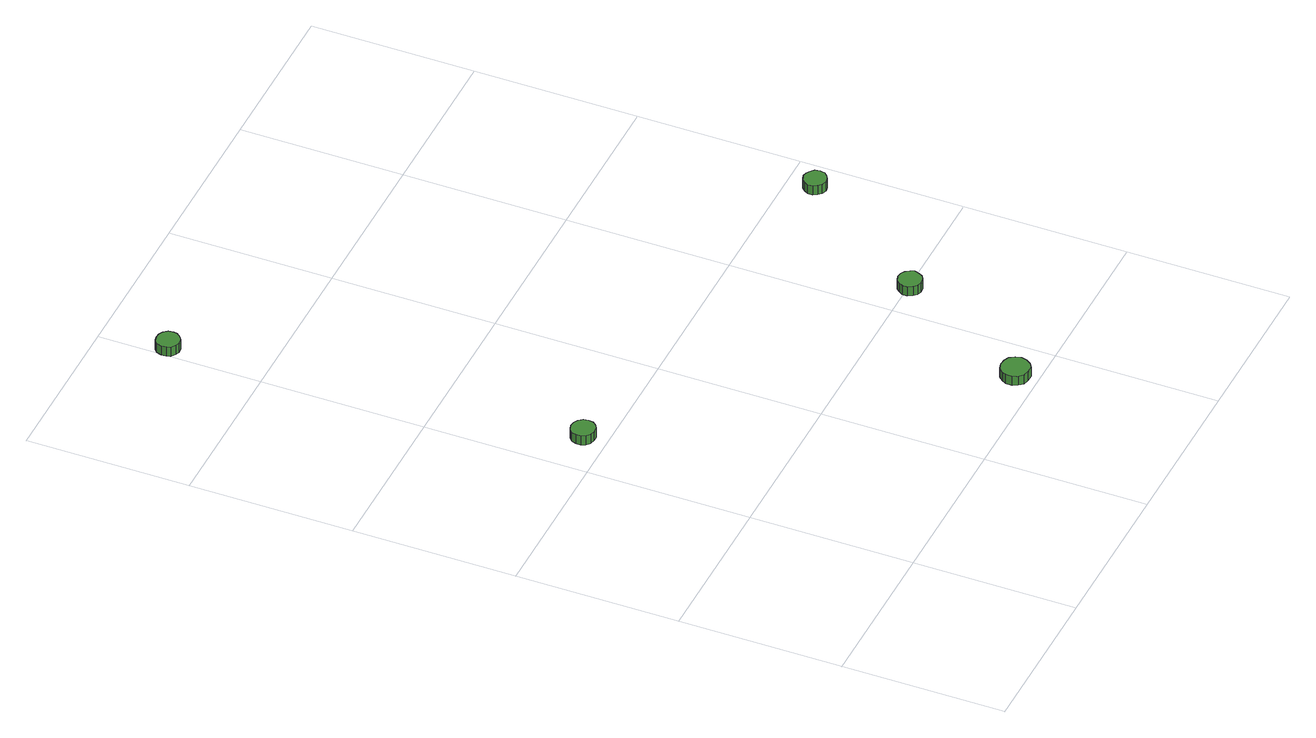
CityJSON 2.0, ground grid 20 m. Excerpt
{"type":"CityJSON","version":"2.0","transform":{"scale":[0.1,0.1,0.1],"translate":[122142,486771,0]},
"CityObjects":{
"tree1":{"type":"SolitaryVegetationObject","attributes":{"function":"something"},"geometry":[{"type":"MultiSurface","lod":"1","boundaries":[[[0,1,2,3,4,5,6,7,8,9,10,11,12,13,14]],[[15,16,17,18,19,20,21,22,23,24,25,26,27,28,29]],[[0,29,28,1]],[[1,28,27,2]],[[2,27,26,3]],[[3,26,25,4]],[[4,25,24,5]],[[5,24,23,6]],[[6,23,22,7]],[[7,22,21,8]],[[8,21,20,9]],[[9,20,19,10]],[[10,19,18,11]],[[11,18,17,12]],[[12,17,16,13]],[[13,16,15,14]],[[14,15,29,0]]]}]},
"tree2":{"type":"SolitaryVegetationObject","attributes":{"function":"something"},"geometry":[{"type":"MultiSurface","lod":"1","boundaries":[[[30,31,32,33,34,35,36,37,38,39,40,41,42,43,44]],[[45,46,47,48,49,50,51,52,53,54,55,56,57,58,59]],[[30,59,58,31]],[[31,58,57,32]],[[32,57,56,33]],[[33,56,55,34]],[[34,55,54,35]],[[35,54,53,36]],[[36,53,52,37]],[[37,52,51,38]],[[38,51,50,39]],[[39,50,49,40]],[[40,49,48,41]],[[41,48,47,42]],[[42,47,46,43]],[[43,46,45,44]],[[44,45,59,30]]]}]},
"tree3":{"type":"SolitaryVegetationObject","attributes":{"function":"something"},"geometry":[{"type":"MultiSurface","lod":"1","boundaries":[[[60,61,62,63,64,65,66,67,68,69,70,71,72,73,74]],[[75,76,77,78,79,80,81,82,83,84,85,86,87,88,89]],[[60,89,88,61]],[[61,88,87,62]],[[62,87,86,63]],[[63,86,85,64]],[[64,85,84,65]],[[65,84,83,66]],[[66,83,82,67]],[[67,82,81,68]],[[68,81,80,69]],[[69,80,79,70]],[[70,79,78,71]],[[71,78,77,72]],[[72,77,76,73]],[[73,76,75,74]],[[74,75,89,60]]]}]},
"tree4":{"type":"SolitaryVegetationObject","attributes":{"function":"something"},"geometry":[{"type":"MultiSurface","lod":"1","boundaries":[[[90,91,92,93,94,95,96,97,98,99,100,101,102,103,104]],[[105,106,107,108,109,110,111,112,113,114,115,116,117,118,119]],[[90,119,118,91]],[[91,118,117,92]],[[92,117,116,93]],[[93,116,115,94]],[[94,115,114,95]],[[95,114,113,96]],[[96,113,112,97]],[[97,112,111,98]],[[98,111,110,99]],[[99,110,109,100]],[[100,109,108,101]],[[101,108,107,102]],[[102,107,106,103]],[[103,106,105,104]],[[104,105,119,90]]]}]},
"tree5":{"type":"SolitaryVegetationObject","attributes":{"function":"something"},"geometry":[{"type":"MultiSurface","lod":"1","boundaries":[[[120,121,122,123,124,125,126,127,128,129,130,131,132,133,134]],[[135,136,137,138,139,140,141,142,143,144,145,146,147,148,149]],[[120,149,148,121]],[[121,148,147,122]],[[122,147,146,123]],[[123,146,145,124]],[[124,145,144,125]],[[125,144,143,126]],[[126,143,142,127]],[[127,142,141,128]],[[128,141,140,129]],[[129,140,139,130]],[[130,139,138,131]],[[131,138,137,132]],[[132,137,136,133]],[[133,136,135,134]],[[134,135,149,120]]]}]}
},
"vertices":[
[67,427,27],[66,433,27],[62,438,27],[57,441,27],[51,442,27],[45,440,27],[40,436,27],[38,430,27],[38,424,27],[40,419,27],[45,415,27],[51,413,27],[57,413,27],[62,416,27],[66,421,27],[66,421,14],[62,416,14],[57,413,14],[51,413,14],[45,415,14],[40,419,14],[38,424,14],[38,430,14],[40,436,14],[45,440,14],[51,442,14],[57,441,14],[62,438,14],[66,433,14],[67,427,14],
[28,919,23],[27,925,23],[23,930,23],[18,933,23],[12,933,23],[7,932,23],[2,928,23],[0,922,23],[0,916,23],[2,911,23],[7,907,23],[12,905,23],[18,906,23],[23,909,23],[27,914,23],[27,914,10],[23,909,10],[18,906,10],[12,905,10],[7,907,10],[2,911,10],[0,916,10],[0,922,10],[2,928,10],[7,932,10],[12,933,10],[18,933,10],[23,930,10],[27,925,10],[28,919,10],
[367,27,24],[365,34,24],[361,40,24],[355,43,24],[347,44,24],[340,42,24],[335,37,24],[332,31,24],[332,23,24],[335,17,24],[340,12,24],[347,10,24],[355,10,24],[361,14,24],[365,20,24],[365,20,11],[361,14,11],[355,10,11],[347,10,11],[340,12,11],[335,17,11],[332,23,11],[332,31,11],[335,37,11],[340,42,11],[347,44,11],[355,43,11],[361,40,11],[365,34,11],[367,27,11],
[459,198,24],[457,203,24],[454,208,24],[449,211,24],[443,212,24],[437,210,24],[433,206,24],[430,201,24],[430,195,24],[433,189,24],[437,185,24],[443,183,24],[449,184,24],[454,187,24],[457,192,24],[457,192,11],[454,187,11],[449,184,11],[443,183,11],[437,185,11],[433,189,11],[430,195,11],[430,201,11],[433,206,11],[437,210,11],[443,212,11],[449,211,11],[454,208,11],[457,203,11],[459,198,11],
[580,367,23],[579,373,23],[575,377,23],[570,380,23],[565,381,23],[559,379,23],[555,375,23],[552,370,23],[552,364,23],[555,359,23],[559,355,23],[565,353,23],[570,354,23],[575,357,23],[579,361,23],[579,361,10],[575,357,10],[570,354,10],[565,353,10],[559,355,10],[555,359,10],[552,364,10],[552,370,10],[555,375,10],[559,379,10],[565,381,10],[570,380,10],[575,377,10],[579,373,10],[580,367,10]
]}
